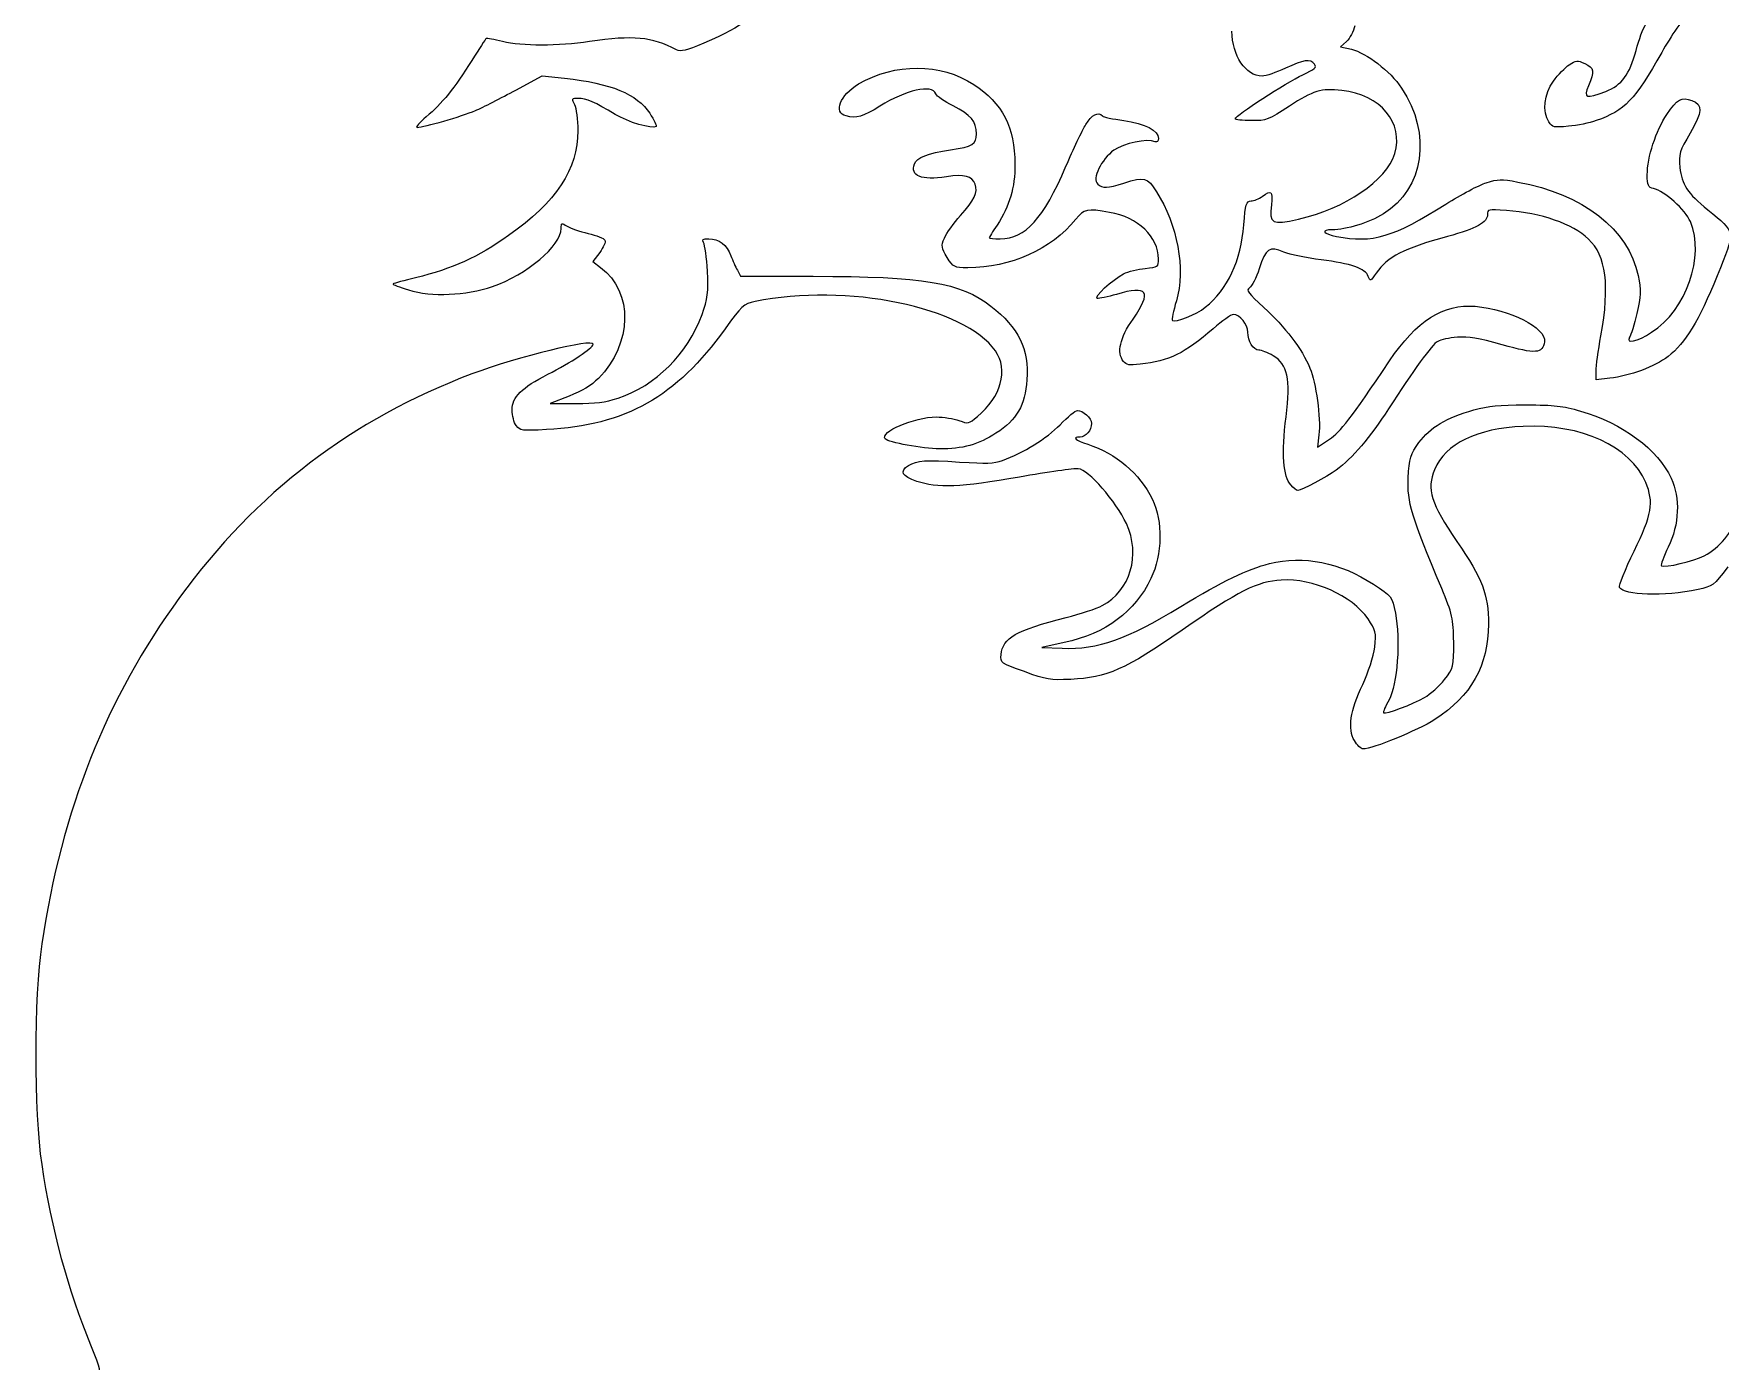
# Model space of a CAD drawing. Extents: x 0 to 500, y 0 to 193.
# Drawn here: x 196.7 to 254.7, y 97.1 to 142.7 of the extents above; entities that cross this region are included whole.
import ezdxf

# ---------------------------------------------------------------- set-up
doc = ezdxf.new("R2010")
doc.units = 0
doc.layers.add('Layer_1', color=7, linetype='CONTINUOUS')

msp = doc.modelspace()

# ---------------------------------------------------------------- linework, layer by layer
at = {"layer": 'Layer_1', "color": 7}
for points in [[(241.81347, 142.429163), (241.60558, 142.244853), (241.98057, 142.158553)], [(213.26403, 140.755953), (214.1723, 141.248163), (214.94045, 141.165063)], [(216.14818, 135.179573), (215.91107, 134.862353), (216.17907, 134.662353)], [(220.87831, 134.564213), (220.99203, 134.359863), (223.47962, 134.358863)], [(250.85565, 130.857533), (250.38913, 130.807133), (250.39013, 131.103973)], [(215.09476, 130.239513), (214.44143, 129.986043), (215.31959, 129.985893)], [(240.86508, 128.912963), (240.81858, 128.491943), (241.22124, 128.759863)], [(239.8939, 127.193033), (239.89382, 127.192873)], [(232.11255, 121.772893), (231.34417, 121.602383), (232.04024, 121.579383)]]:
    msp.add_lwpolyline(points, dxfattribs=at)
for points in [[(248.76531, 139.663803)], [(242.08312, 118.406253)]]:
    msp.add_lwpolyline(points, close=True, dxfattribs=at)
for points in [[(222.29228, 143.995223), (221.58606, 143.330883), (220.71636, 142.778693), (219.72602, 142.365843)], [(251.76229, 142.117543), (251.9743, 142.916673), (252.22175, 143.346173), (252.61563, 143.598623)], [(253.60726, 143.447813), (253.39233, 143.239183), (252.95852, 142.610733), (252.64326, 142.051243)], [(218.79298, 142.143313), (217.90795, 142.591003), (217.32008, 142.645263), (215.79324, 142.420153)], [(238.91141, 141.237373), (238.3508, 141.237373), (237.87544, 141.943763), (237.87544, 142.776863)], [(242.09773, 142.968623), (242.05573, 142.773283), (241.92781, 142.530523), (241.81347, 142.429163)], [(212.24522, 142.524653), (212.22602, 142.511053), (212.00503, 142.172763), (211.75408, 141.772793)], [(212.81188, 142.422153), (212.51938, 142.492053), (212.26438, 142.538203), (212.24522, 142.524653)], [(215.79324, 142.420153), (214.72189, 142.262193), (213.47813, 142.263143), (212.81188, 142.422153)], [(219.72602, 142.365843), (219.1064, 142.107543), (218.94145, 142.068203), (218.79298, 142.143313)], [(241.98057, 142.158553), (242.49533, 142.040083), (243.31212, 141.408293), (243.70236, 140.826753)], [(252.64326, 142.051243), (251.71841, 140.410003), (251.38135, 140.059223), (250.39043, 139.706683)], [(250.71803, 140.710403), (251.27271, 140.927803), (251.54343, 141.292593), (251.76229, 142.117543)], [(211.75408, 141.772793), (211.15859, 140.823713), (210.72417, 140.286773), (210.19022, 139.839923)], [(225.04495, 140.965893), (226.28827, 141.698633), (227.86615, 141.691203), (229.00666, 140.947293)], [(239.71121, 141.505293), (239.39744, 141.357933), (239.03753, 141.237373), (238.91141, 141.237373)], [(240.71224, 141.644273), (240.5602, 141.833733), (240.34777, 141.804243), (239.71121, 141.505293)], [(240.30606, 141.281303), (240.7176, 141.470273), (240.7958, 141.540153), (240.71224, 141.644273)], [(248.92304, 141.060893), (249.08264, 141.280873), (249.32778, 141.535913), (249.4678, 141.627643)], [(249.4678, 141.627643), (249.71007, 141.786363), (249.73586, 141.788273), (250.00089, 141.667143)], [(250.00089, 141.667143), (250.32028, 141.521203), (250.33983, 141.401603), (250.12549, 140.904913)], [(214.94045, 141.165063), (216.53589, 140.992433), (217.43225, 140.622963), (217.86876, 139.958043)], [(224.6167, 139.868343), (224.17059, 139.983423), (224.40731, 140.590103), (225.04495, 140.965893)], [(227.69638, 140.631063), (227.57153, 140.964003), (226.67513, 140.763773), (225.77671, 140.202253)], [(229.00666, 140.947293), (229.9828, 140.310553), (230.41696, 139.469003), (230.41696, 138.213623)], [(237.98521, 139.772383), (237.98521, 139.878673), (239.74947, 141.025723), (240.30606, 141.281303)], [(248.76531, 139.663833), (248.5344, 140.017253), (248.60232, 140.618853), (248.92304, 141.060893)], [(250.12549, 140.904913), (249.94243, 140.480743), (250.04559, 140.446863), (250.71803, 140.710403)], [(211.87535, 140.054323), (212.13958, 140.169513), (212.76448, 140.485243), (213.26403, 140.755953)], [(215.4076, 140.471463), (215.18226, 140.471463), (215.17085, 140.452763), (215.27896, 140.260953)], [(215.27896, 140.260953), (215.34426, 140.145173), (215.39739, 139.740423), (215.39712, 139.361503)], [(216.67956, 139.921323), (215.98179, 140.343813), (215.68665, 140.471463), (215.4076, 140.471463)], [(228.2937, 140.212483), (227.99548, 140.361893), (227.72669, 140.550253), (227.69638, 140.631063)], [(241.65483, 140.744603), (240.93151, 140.820203), (240.67406, 140.742603), (239.84667, 140.200933)], [(243.46771, 138.572093), (243.79237, 139.627793), (242.97571, 140.606473), (241.65483, 140.744603)], [(243.70236, 140.826753), (244.75149, 139.263293), (244.47634, 137.358633), (243.0773, 136.499833)], [(252.82187, 139.921713), (253.17957, 140.446623), (253.32548, 140.528523), (253.67238, 140.399053)], [(253.67238, 140.399053), (254.06453, 140.252693), (254.05343, 140.008423), (253.62158, 139.280953)], [(210.19022, 139.839923), (209.95126, 139.639943), (209.80861, 139.476313), (209.87324, 139.476313)], [(209.87324, 139.476313), (210.11093, 139.476313), (211.40922, 139.851133), (211.87535, 140.054323)], [(218.08612, 139.504663), (217.94988, 139.409663), (217.11725, 139.656303), (216.67956, 139.921323)], [(217.86876, 139.958043), (218.01859, 139.729803), (218.11641, 139.525783), (218.08612, 139.504663)], [(225.77671, 140.202253), (225.19946, 139.841463), (224.97328, 139.776353), (224.6167, 139.868343)], [(229.0939, 139.252763), (229.0939, 139.679163), (228.90428, 139.906583), (228.2937, 140.212483)], [(232.85131, 139.572393), (233.05697, 139.910263), (233.28103, 140.027303), (233.42063, 139.869783)], [(233.42063, 139.869783), (233.45293, 139.833383), (233.78279, 139.761923), (234.1537, 139.711033)], [(234.1537, 139.711033), (234.88533, 139.610653), (235.35075, 139.370333), (235.35075, 139.092923)], [(238.53841, 139.706383), (238.23415, 139.706383), (237.98521, 139.736083), (237.98521, 139.772383)], [(239.84667, 140.200933), (239.12406, 139.727653), (239.06781, 139.706383), (238.53841, 139.706383)], [(250.39043, 139.706683), (250.16576, 139.626783), (249.738, 139.538793), (249.43986, 139.511203)], [(252.14547, 137.839353), (252.14547, 138.448623), (252.44371, 139.366753), (252.82187, 139.921713)], [(215.39712, 139.361503), (215.39612, 138.039493), (214.65018, 136.910653), (213.01438, 135.756193)], [(228.20826, 138.704013), (228.96952, 138.816413), (229.0939, 138.893483), (229.0939, 139.252763)], [(232.17008, 138.137093), (232.42304, 138.726523), (232.72959, 139.372413), (232.85131, 139.572393)], [(235.23319, 138.982493), (234.96429, 139.098383), (234.15746, 138.932393), (233.82011, 138.691773)], [(249.43986, 139.511203), (248.92915, 139.464003), (248.89011, 139.472803), (248.76531, 139.663803)], [(253.62158, 139.280953), (253.26061, 138.672833), (253.22273, 138.546123), (253.2685, 138.099923)], [(226.96636, 138.222323), (227.04726, 138.447023), (227.40343, 138.585173), (228.20826, 138.704013)], [(233.82011, 138.691773), (233.38376, 138.380523), (233.05631, 137.700173), (233.26035, 137.528723)], [(235.35075, 139.092923), (235.35075, 138.997923), (235.30255, 138.952613), (235.23319, 138.982493)], [(240.15911, 136.322733), (241.76518, 136.683463), (243.18341, 137.647643), (243.46771, 138.572093)], [(228.06754, 137.779523), (227.1891, 137.648863), (226.81422, 137.799623), (226.96636, 138.222323)], [(230.41696, 138.213623), (230.41696, 137.387393), (230.24138, 136.788983), (229.80223, 136.118403)], [(229.91335, 135.649243), (230.77733, 135.649243), (231.39431, 136.329423), (232.17008, 138.137093)], [(253.2685, 138.099923), (253.3289, 137.510993), (253.52406, 137.214803), (254.22732, 136.644453)], [(229.04962, 137.522423), (228.94992, 137.799493), (228.67887, 137.870443), (228.06754, 137.779523)], [(228.54663, 136.446623), (229.0202, 136.970593), (229.14905, 137.246163), (229.04962, 137.522423)], [(233.26035, 137.528723), (233.44474, 137.373783), (233.58189, 137.378753), (234.15874, 137.561323)], [(234.15874, 137.561323), (234.87877, 137.789163), (234.95797, 137.768143), (235.28316, 137.262823)], [(245.22999, 136.841923), (245.74316, 137.166223), (246.36582, 137.495003), (246.6137, 137.572533)], [(246.6137, 137.572533), (247.03245, 137.703513), (247.10944, 137.705303), (247.70127, 137.597833)], [(247.70127, 137.597833), (249.93402, 137.192273), (251.50419, 135.971443), (251.83451, 134.384183)], [(252.3611, 137.372533), (252.18137, 137.412333), (252.14547, 137.490023), (252.14547, 137.839353)], [(253.62786, 136.236633), (253.45412, 136.644643), (252.73455, 137.289873), (252.3611, 137.372533)], [(235.28316, 137.262823), (236.00557, 136.140253), (236.28276, 134.612993), (235.96351, 133.514273)], [(238.28321, 136.127703), (238.33681, 136.834783), (238.37191, 136.950613), (238.53259, 136.950613)], [(238.53259, 136.950613), (238.63543, 136.950613), (238.80898, 137.019513), (238.91825, 137.103713)], [(238.91825, 137.103713), (239.22834, 137.342663), (239.28544, 137.290323), (239.23147, 136.816653)], [(239.23147, 136.816653), (239.15667, 136.160683), (239.24047, 136.116313), (240.15911, 136.322733)], [(241.47039, 135.729853), (242.71325, 135.489153), (243.42034, 135.698253), (245.22999, 136.841923)], [(214.82558, 136.004363), (214.82558, 136.197383), (214.83648, 136.201553), (215.02677, 136.081463)], [(227.99369, 135.673503), (228.06639, 135.842633), (228.31518, 136.190543), (228.54663, 136.446623)], [(232.50688, 136.318383), (231.65533, 135.272113), (230.27626, 134.654023), (228.7934, 134.654023)], [(233.67145, 136.555893), (232.89341, 136.692513), (232.79506, 136.672463), (232.50688, 136.318383)], [(235.35015, 134.951163), (235.34815, 135.714523), (234.64763, 136.384483), (233.67145, 136.555893)], [(243.0773, 136.499833), (242.5858, 136.198123), (241.79963, 135.955473), (241.31363, 135.955473)], [(246.6571, 136.477323), (246.6571, 136.205003), (246.28343, 136.000503), (245.28498, 135.726353)], [(247.30376, 136.619123), (246.67114, 136.665223), (246.6571, 136.662123), (246.6571, 136.477323)], [(250.12737, 135.637463), (249.57256, 136.161883), (248.51033, 136.531183), (247.30376, 136.619123)], [(252.29759, 132.434353), (253.48777, 133.199403), (254.1343, 135.047383), (253.62786, 136.236633)], [(254.22732, 136.644453), (255.20082, 135.854933), (255.18882, 135.939623), (254.54914, 134.372893)], [(213.01438, 135.756193), (211.96057, 135.012453), (211.09286, 134.619433), (209.81973, 134.309193)], [(212.46554, 134.008623), (213.63904, 134.405353), (214.82558, 135.408733), (214.82558, 136.004363)], [(215.02677, 136.081463), (215.13743, 136.011663), (215.46234, 135.898803), (215.74879, 135.830733)], [(215.74879, 135.830733), (216.03525, 135.762633), (216.29564, 135.659683), (216.32744, 135.601883)], [(219.71662, 135.514913), (219.64892, 135.622123), (219.68572, 135.648883), (219.90114, 135.648883)], [(219.90114, 135.648883), (220.24522, 135.648883), (220.51473, 135.439853), (220.65437, 135.064673)], [(228.08739, 135.010003), (227.88973, 135.321623), (227.87805, 135.404293), (227.99369, 135.673503)], [(229.80223, 136.118403), (229.65414, 135.892283), (229.53298, 135.694203), (229.53298, 135.678243)], [(229.53298, 135.678243), (229.53298, 135.662243), (229.70414, 135.649243), (229.91335, 135.649243)], [(236.9582, 133.295163), (237.72646, 133.905363), (238.18981, 134.895873), (238.28321, 136.127703)], [(241.31363, 135.955473), (240.91794, 135.955473), (241.01319, 135.818403), (241.47039, 135.729853)], [(245.28498, 135.726353), (243.75934, 135.307463), (243.22749, 135.034433), (242.83167, 134.466953)], [(250.55479, 132.316503), (250.86542, 134.053263), (250.73551, 135.062623), (250.12737, 135.637463)], [(216.32744, 135.601883), (216.35924, 135.544083), (216.27854, 135.354043), (216.14818, 135.179573)], [(219.84953, 134.529663), (219.82303, 134.997873), (219.76313, 135.441243), (219.71662, 135.514913)], [(220.65437, 135.064673), (220.71497, 134.901813), (220.81576, 134.676603), (220.87831, 134.564213)], [(239.66089, 135.190513), (239.15288, 135.399533), (239.03723, 135.321503), (238.81293, 134.618403)], [(240.9379, 134.923463), (240.4459, 134.983763), (239.87124, 135.103953), (239.66089, 135.190513)], [(216.17907, 134.662353), (217.31015, 133.818223), (217.27443, 132.037623), (216.10267, 130.851823)], [(219.66773, 133.043863), (219.85463, 133.559283), (219.88875, 133.838123), (219.84953, 134.529663)], [(228.7934, 134.654023), (228.32751, 134.654023), (228.30645, 134.664623), (228.08739, 135.010003)], [(234.15281, 134.442013), (234.30897, 134.522713), (234.64239, 134.607923), (234.89376, 134.631443)], [(234.89376, 134.631443), (235.33458, 134.672643), (235.35075, 134.684043), (235.35015, 134.951163)], [(238.81293, 134.618403), (238.71393, 134.308053), (238.56296, 134.013653), (238.47748, 133.964183)], [(242.56099, 134.357253), (242.46579, 134.621663), (241.95989, 134.798153), (240.9379, 134.923463)], [(242.83167, 134.466953), (242.63734, 134.188343), (242.62377, 134.182833), (242.56099, 134.357253)], [(209.05352, 134.098713), (209.02472, 134.078613), (209.2598, 133.984573), (209.57596, 133.889733)], [(209.81973, 134.309193), (209.42713, 134.213493), (209.08234, 134.118813), (209.05352, 134.098713)], [(209.57596, 133.889733), (210.38406, 133.647303), (211.53711, 133.694743), (212.46554, 134.008623)], [(229.74677, 131.794303), (228.69848, 133.304423), (224.62244, 134.140343), (221.48494, 133.488663)], [(223.47962, 134.358863), (227.28526, 134.356863), (228.54714, 134.145173), (229.59324, 133.333783)], [(233.24567, 133.599623), (233.10693, 133.631923), (233.76182, 134.240023), (234.15281, 134.442013)], [(234.47778, 132.891443), (235.13341, 133.836913), (234.98268, 134.060403), (233.90701, 133.737703)], [(238.47748, 133.964183), (238.34787, 133.889183), (238.42958, 133.776893), (238.96938, 133.288193)], [(251.83451, 134.384183), (251.93944, 133.879973), (251.93181, 133.654063), (251.79051, 133.084903)], [(254.54914, 134.372893), (253.91495, 132.819613), (253.45261, 132.060523), (252.86404, 131.606213)], [(221.48494, 133.488663), (221.09159, 133.406963), (221.02444, 133.345973), (220.45594, 132.554113)], [(229.59324, 133.333783), (230.54391, 132.596403), (230.90192, 131.861343), (230.82904, 130.796453)], [(233.90701, 133.737703), (233.60558, 133.647303), (233.30797, 133.585143), (233.24567, 133.599623)], [(235.96351, 133.514273), (235.86154, 133.163303), (235.8001, 132.860813), (235.82698, 132.842063)], [(243.2895, 131.451543), (244.22103, 132.834953), (245.13619, 133.418173), (246.23327, 133.327563)], [(246.23327, 133.327563), (247.42697, 133.228963), (248.68037, 132.586833), (248.61164, 132.109073)], [(216.78589, 130.176663), (218.06312, 130.591293), (219.18207, 131.704563), (219.66773, 133.043863)], [(234.1475, 131.433483), (233.90899, 131.744283), (234.01898, 132.229833), (234.47778, 132.891443)], [(235.82698, 132.842063), (235.9403, 132.763063), (236.64223, 133.044203), (236.9582, 133.295163)], [(237.92718, 133.046473), (237.84878, 133.046473), (237.53276, 132.825763), (237.22496, 132.556013)], [(238.42431, 132.441753), (238.42431, 132.700573), (238.13995, 133.046473), (237.92718, 133.046473)], [(238.96938, 133.288193), (239.68823, 132.637423), (240.28892, 131.849393), (240.55509, 131.207963)], [(251.79051, 133.084903), (251.69641, 132.705983), (251.58437, 132.335683), (251.54144, 132.262003)], [(215.92332, 132.023203), (215.92332, 132.229573), (213.33631, 131.596323), (211.75209, 131.002153)], [(220.45594, 132.554113), (218.76887, 130.204193), (217.0527, 129.236373), (214.31635, 129.091703)], [(237.22496, 132.556013), (236.26479, 131.714523), (235.71316, 131.445473), (234.72379, 131.336083)], [(238.79736, 131.821683), (238.60748, 131.821683), (238.42431, 132.126143), (238.42431, 132.441753)], [(245.61999, 132.262673), (245.34524, 132.241073), (245.04195, 132.177973), (244.94604, 132.122463)], [(247.1633, 132.007773), (246.31263, 132.247513), (246.02713, 132.294673), (245.61999, 132.262673)], [(250.39013, 131.103973), (250.39013, 131.267243), (250.46473, 131.812873), (250.55479, 132.316503)], [(251.54144, 132.262003), (251.40122, 132.021373), (251.79464, 132.111053), (252.29759, 132.434353)], [(214.36586, 130.991323), (215.14652, 131.385953), (215.92332, 131.900613), (215.92332, 132.023203)], [(229.12656, 129.538753), (229.94389, 130.219923), (230.19804, 131.144203), (229.74677, 131.794303)], [(239.28706, 131.627593), (239.10515, 131.734343), (238.88478, 131.821683), (238.79736, 131.821683)], [(239.73399, 129.526323), (239.89567, 130.848863), (239.79319, 131.330603), (239.28706, 131.627593)], [(244.94604, 132.122463), (244.74715, 132.007353), (244.10406, 131.127013), (243.25279, 129.804513)], [(248.61164, 132.109073), (248.55234, 131.696613), (248.324, 131.680653), (247.1633, 132.007773)], [(252.86404, 131.606213), (252.40291, 131.250253), (251.55087, 130.932643), (250.85565, 130.857533)], [(211.75209, 131.002153), (207.65838, 129.466803), (204.31954, 126.913083), (201.70931, 123.320933)], [(213.13799, 129.766703), (213.13699, 130.206823), (213.46822, 130.537563), (214.36586, 130.991323)], [(234.72379, 131.336083), (234.33415, 131.292983), (234.24356, 131.308283), (234.1475, 131.433483)], [(240.55509, 131.207963), (240.76635, 130.698853), (240.92917, 129.493433), (240.86508, 128.912963)], [(241.22124, 128.759863), (241.61257, 129.020263), (241.93438, 129.439073), (243.2895, 131.451543)], [(216.10267, 130.851823), (215.86597, 130.612283), (215.53086, 130.408713), (215.09476, 130.239513)], [(230.82904, 130.796453), (230.76944, 129.926023), (230.48346, 129.434263), (229.76378, 128.964803)], [(215.31959, 129.985893), (216.0257, 129.985733), (216.31297, 130.023093), (216.78589, 130.176663)], [(246.18692, 129.765733), (246.71151, 129.911863), (247.02163, 129.942173), (247.97422, 129.940383)], [(247.97422, 129.940383), (248.97811, 129.938383), (249.22045, 129.911083), (249.85281, 129.727743)], [(213.281, 129.227473), (213.203, 129.328133), (213.1386, 129.570783), (213.13799, 129.766703)], [(225.95865, 128.769473), (225.74684, 129.008473), (226.95116, 129.525653), (227.71763, 129.524833)], [(227.71763, 129.524833), (227.96237, 129.524603), (228.31079, 129.470333), (228.49191, 129.404323)], [(228.49191, 129.404323), (228.81554, 129.286353), (228.82647, 129.288663), (229.12656, 129.538753)], [(229.98691, 128.035043), (230.71559, 128.292223), (231.50462, 128.780163), (231.96916, 129.260863)], [(231.96916, 129.260863), (232.22916, 129.529913), (232.49598, 129.751133), (232.56208, 129.752463)], [(232.56208, 129.752463), (232.75712, 129.756463), (233.04561, 129.488623), (233.04561, 129.303673)], [(233.04561, 129.303673), (233.04561, 129.069373), (232.85209, 128.836293), (232.65756, 128.836293)], [(239.89382, 127.192873), (239.63545, 127.467863), (239.58048, 128.270473), (239.73399, 129.526323)], [(243.25279, 129.804513), (242.62425, 128.828033), (242.01133, 128.108753), (241.45949, 127.700003)], [(244.3003, 128.650023), (244.67915, 129.166633), (245.25162, 129.505173), (246.18692, 129.765733)], [(252.09441, 127.272243), (251.56295, 128.519853), (249.88866, 129.287103), (247.88245, 129.202393)], [(249.85281, 129.727743), (251.29195, 129.310523), (252.51246, 128.406233), (252.97079, 127.417583)], [(214.31635, 129.091703), (213.45456, 129.046103), (213.41786, 129.051003), (213.281, 129.227473)], [(227.82239, 128.428433), (227.25921, 128.432433), (226.06374, 128.650883), (225.95865, 128.769473)], [(229.76378, 128.964803), (229.1686, 128.576573), (228.6136, 128.423233), (227.82239, 128.428433)], [(232.65756, 128.836293), (232.37404, 128.836293), (232.49045, 128.725313), (232.91786, 128.588143)], [(247.88245, 129.202393), (246.2966, 129.135393), (245.20758, 128.603273), (244.83461, 127.713043)], [(232.91786, 128.588143), (233.89783, 128.273623), (234.69572, 127.593223), (235.14034, 126.692913)], [(243.93369, 127.428523), (243.96729, 128.107213), (244.01249, 128.257503), (244.3003, 128.650023)], [(227.04296, 127.312133), (226.53111, 127.484923), (226.43929, 127.662483), (226.76132, 127.856763)], [(226.76132, 127.856763), (227.06087, 128.037483), (227.33592, 128.056443), (228.51754, 127.977843)], [(228.51754, 127.977843), (229.47321, 127.914243), (229.66604, 127.921743), (229.98691, 128.035043)], [(232.59448, 127.748353), (232.45018, 127.760453), (231.5421, 127.631283), (230.57653, 127.461293)], [(234.24857, 125.860623), (233.89561, 126.626133), (232.93752, 127.719553), (232.59448, 127.748353)], [(241.45949, 127.700003), (241.13294, 127.458133), (240.26626, 126.999233), (240.13601, 126.999233)], [(244.83461, 127.713043), (244.55882, 127.054803), (244.71845, 126.542293), (245.60117, 125.251813)], [(230.57653, 127.461293), (228.54701, 127.103973), (227.75818, 127.070673), (227.04296, 127.312133)], [(240.13601, 126.999233), (240.10301, 126.999233), (239.99405, 127.086433), (239.8939, 127.193033)], [(245.08375, 123.630913), (244.03739, 126.121523), (243.8926, 126.599633), (243.93369, 127.428523)], [(251.69524, 124.916953), (252.30762, 126.158283), (252.382, 126.597143), (252.09441, 127.272243)], [(252.97079, 127.417583), (253.2844, 126.741073), (253.24534, 125.829583), (252.86959, 125.056253)], [(235.14034, 126.692913), (235.50726, 125.949953), (235.48674, 124.806893), (235.09154, 123.975413)], [(233.41865, 123.045693), (234.38399, 123.559153), (234.74506, 124.783843), (234.24857, 125.860623)], [(254.10541, 124.756673), (254.63611, 125.038603), (255.05997, 125.548323), (255.2768, 126.165343)], [(245.60117, 125.251813), (246.49505, 123.945023), (246.68531, 123.446873), (246.68805, 122.406113)], [(239.16157, 124.485953), (240.34519, 124.777373), (241.58738, 124.531353), (242.7441, 123.776423)], [(251.19562, 123.672093), (251.16242, 123.732393), (251.38724, 124.292623), (251.69524, 124.916953)], [(252.86959, 125.056253), (252.70839, 124.724493), (252.60111, 124.435873), (252.63119, 124.414893)], [(252.63119, 124.414893), (252.74499, 124.335493), (253.75223, 124.569053), (254.10541, 124.756673)], [(236.11913, 123.012443), (237.55713, 123.886473), (238.41577, 124.302333), (239.16157, 124.485953)], [(254.9196, 124.379213), (254.42988, 123.731513), (254.38943, 123.700723), (253.89288, 123.597893)], [(235.09154, 123.975413), (234.54793, 122.831613), (233.54629, 122.091063), (232.11255, 121.772893)], [(239.57157, 123.920863), (238.73934, 123.872763), (238.11229, 123.556593), (236.16249, 122.202063)], [(242.55283, 122.587013), (241.98549, 123.395693), (240.66974, 123.984373), (239.57157, 123.920863)], [(242.7441, 123.776423), (243.3679, 123.369293), (243.3793, 123.354233), (243.49123, 122.788873)], [(245.49508, 121.793733), (245.48708, 122.570823), (245.43858, 122.786243), (245.08375, 123.630913)], [(253.89288, 123.597893), (252.69768, 123.350373), (251.35229, 123.387393), (251.19562, 123.672093)], [(201.70931, 123.320933), (199.18795, 119.851053), (197.66523, 116.024023), (196.97467, 111.421393)], [(232.04024, 121.579383), (233.29041, 121.538083), (234.24569, 121.873753), (236.11913, 123.012443)], [(232.17352, 122.632793), (232.668, 122.758633), (233.2283, 122.944443), (233.41865, 123.045693)], [(229.94216, 121.361853), (229.99156, 121.932963), (230.45024, 122.194203), (232.17352, 122.632793)], [(242.77984, 121.617853), (242.83924, 122.112603), (242.81594, 122.212063), (242.55283, 122.587013)], [(243.49123, 122.788873), (243.67188, 121.876383), (243.55813, 120.310243), (243.27479, 119.808013)], [(246.68805, 122.406113), (246.69205, 120.997213), (246.08822, 119.925343), (244.8432, 119.129763)], [(236.16249, 122.202063), (234.2118, 120.846923), (233.5727, 120.564193), (232.33812, 120.510153)], [(245.17879, 120.503453), (245.48901, 120.894023), (245.50397, 120.955053), (245.49508, 121.793733)], [(230.74046, 120.774763), (229.92397, 121.070793), (229.9174, 121.075633), (229.94216, 121.361853)], [(242.36822, 120.339313), (242.55823, 120.739283), (242.74346, 121.314623), (242.77984, 121.617853)], [(232.33812, 120.510153), (231.60721, 120.478153), (231.5175, 120.493053), (230.74046, 120.774763)], [(242.08314, 118.406283), (241.84618, 118.801763), (241.94, 119.437883), (242.36822, 120.339313)], [(244.48916, 119.884243), (244.68937, 119.999323), (244.9997, 120.277963), (245.17879, 120.503453)], [(243.27479, 119.808013), (243.14556, 119.578953), (243.06015, 119.377363), (243.08503, 119.360013)], [(243.08503, 119.360013), (243.15893, 119.308513), (244.09656, 119.658553), (244.48916, 119.884243)], [(244.8432, 119.129763), (244.24181, 118.745463), (242.71266, 118.119353), (242.37549, 118.119353)], [(242.37549, 118.119353), (242.30919, 118.119353), (242.17766, 118.248463), (242.08312, 118.406253)], [(196.97467, 111.421393), (196.7008, 109.596053), (196.69945, 105.656723), (196.97267, 103.843003)], [(196.97267, 103.843003), (197.30508, 101.631493), (197.87733, 99.519363), (198.6526, 97.642503)], [(198.6526, 97.642503), (199.00824, 96.781533), (199.02131, 96.711173), (198.86109, 96.520733)]]:
    msp.add_open_spline(points, degree=3, dxfattribs=at)

doc.saveas('drawing.dxf')
